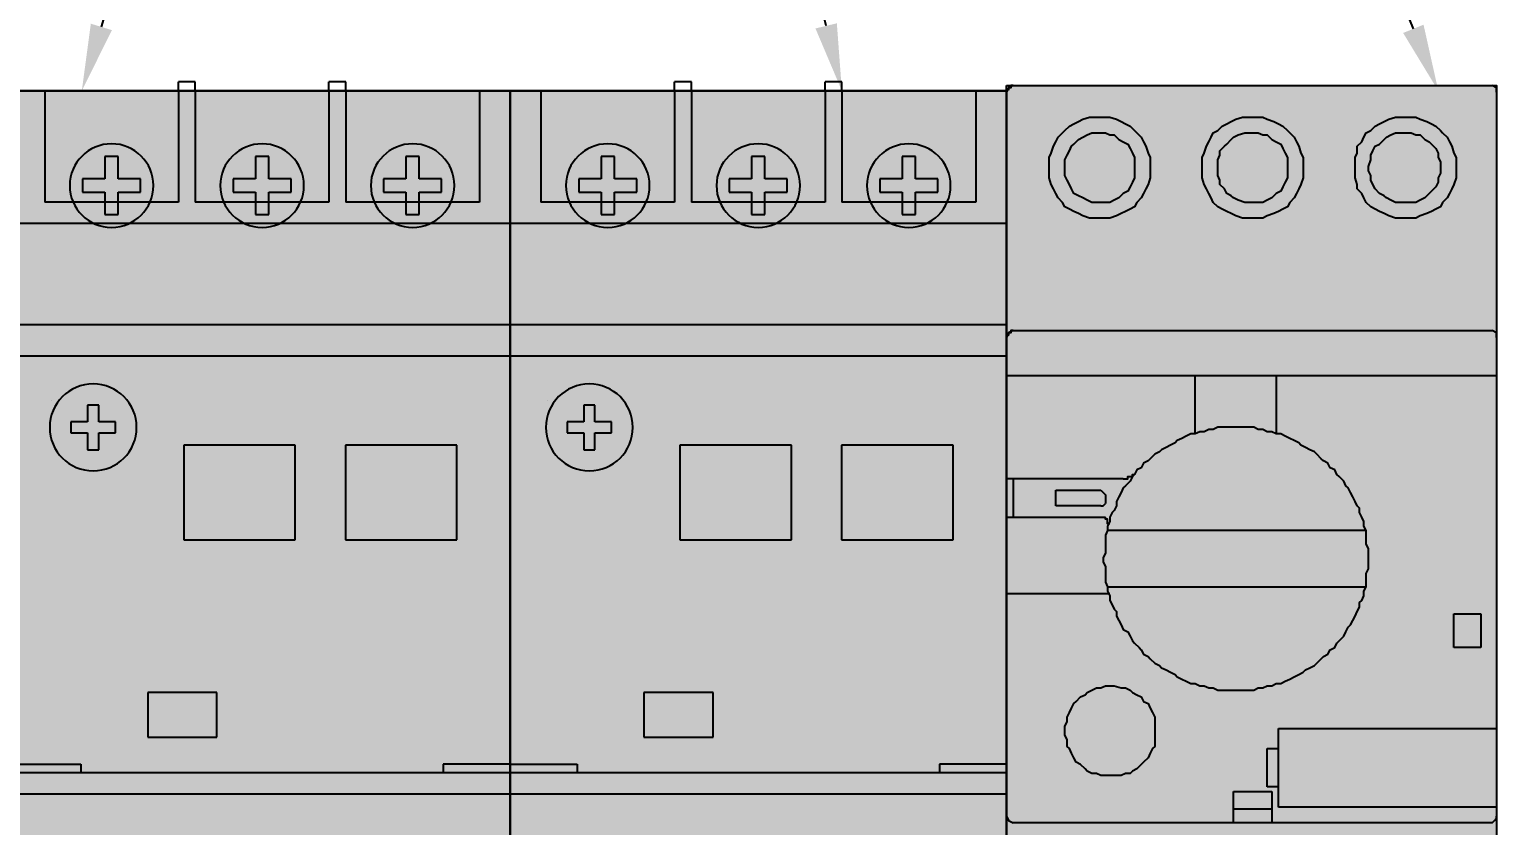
# Model space of a CAD drawing. Extents: x 20 to 1829, y -86 to 701.
# Drawn here: x 1263.4 to 1395, y 270.9 to 342.4 of the extents above; entities that cross this region are included whole.
import ezdxf
from ezdxf import colors
from ezdxf.entities.mleader import LeaderData, LeaderLine
from ezdxf.math import Vec2, Vec3

# ---------------------------------------------------------------- set-up
doc = ezdxf.new("R2010")
doc.units = 0
for name, color, linetype in [('CALQUE_1', 160, 'Continuous'), ('HIDDEN', 7, 'Continuous'), ('SYMS', 7, 'Continuous'), ('THICK', 7, 'Continuous')]:
    doc.layers.add(name, color=color, linetype=linetype)
doc.styles.get("Standard").update_dxf_attribs({"font": 'GOST Common.ttf'})

msp = doc.modelspace()

# ---------------------------------------------------------------- hatches: boundary and pattern name
at = {"layer": 'SYMS', "true_color": 0x8fbdb9}
h = msp.add_hatch(color=253, dxfattribs=at)
h.dxf.hatch_style = 1
h.paths.add_polyline_path([(1351.07, 249.16), (1395.04, 249.16), (1395.04, 337.31), (1351.07, 337.31)])
h = msp.add_hatch(color=253, dxfattribs=at)
h.dxf.hatch_style = 1
h.paths.add_polyline_path([(1262.07, 249.63), (1306.57, 249.63), (1306.57, 336.83), (1262.07, 336.83)])
h = msp.add_hatch(color=253, dxfattribs=at)
h.dxf.hatch_style = 1
h.paths.add_polyline_path([(1306.57, 249.63), (1351.07, 249.63), (1351.07, 336.83), (1306.57, 336.83)])

# ---------------------------------------------------------------- linework, layer by layer
at = {"color": 7, "linetype": 'Continuous'}
for p, q in [((1306.57, 250.83), (1306.57, 335.63)), ((1351.07, 250.83), (1351.07, 335.63))]:
    msp.add_line(p, q, dxfattribs=at)
at = {"layer": 'CALQUE_1', "color": 7}
for p, q in [((1351.68, 337.31), (1394.64, 337.31)), ((1351.07, 316.13), (1351.07, 336.7)), ((1395.04, 336.7), (1395.04, 316.13)), ((1351.07, 335.29), (1351.07, 319.96)), ((1351.07, 314.71), (1351.07, 316.13)), ((1395.04, 316.13), (1395.04, 314.71)), ((1351.07, 311.29), (1351.07, 314.71)), ((1351.68, 315.32), (1394.64, 315.32)), ((1395.04, 314.71), (1395.04, 314.71)), ((1395.04, 314.71), (1395.04, 311.29)), ((1351.07, 311.29), (1351.68, 311.29)), ((1351.07, 302.01), (1351.07, 311.29)), ((1351.68, 311.29), (1394.64, 311.29)), ((1368.01, 306.04), (1368.01, 311.29)), ((1375.28, 311.29), (1375.28, 306.04)), ((1394.64, 311.29), (1395.04, 311.29)), ((1395.04, 311.29), (1395.04, 310.88)), ((1395.04, 310.88), (1395.04, 279.62)), ((1351.68, 302.01), (1351.07, 302.01)), ((1351.07, 298.58), (1351.07, 302.01)), ((1351.68, 302.01), (1351.68, 298.58)), ((1361.56, 302.01), (1351.68, 302.01)), ((1355.51, 299.59), (1355.51, 301)), ((1355.51, 301), (1359.54, 301)), ((1359.95, 300.59), (1359.95, 299.79)), ((1359.54, 299.59), (1355.51, 299.59)), ((1351.07, 298.58), (1351.68, 298.58)), ((1351.07, 291.72), (1351.07, 298.58)), ((1351.68, 298.58), (1359.95, 298.58)), ((1383.34, 297.37), (1360.15, 297.37)), ((1360.15, 292.32), (1383.34, 292.32)), ((1351.07, 291.11), (1351.07, 291.72)), ((1351.07, 291.72), (1351.68, 291.72)), ((1351.07, 271.75), (1351.07, 291.11)), ((1351.68, 291.72), (1360.35, 291.72)), ((1391.21, 286.88), (1391.21, 289.9)), ((1391.21, 289.9), (1393.63, 289.9)), ((1393.63, 289.9), (1393.63, 286.88)), ((1393.63, 286.88), (1391.21, 286.88)), ((1375.48, 279.62), (1394.64, 279.62)), ((1375.48, 277.8), (1375.48, 279.62)), ((1394.64, 279.62), (1395.04, 279.62)), ((1395.04, 279.62), (1395.04, 272.56)), ((1374.47, 274.37), (1374.47, 277.8)), ((1374.47, 277.8), (1375.48, 277.8)), ((1375.48, 274.37), (1375.48, 277.8)), ((1371.44, 272.15), (1371.44, 273.97)), ((1371.44, 273.97), (1374.87, 273.97)), ((1375.48, 274.37), (1374.47, 274.37)), ((1374.87, 273.97), (1374.87, 272.15)), ((1375.48, 272.56), (1375.48, 274.37)), ((1394.64, 272.56), (1375.48, 272.56)), ((1395.04, 272.56), (1394.64, 272.56)), ((1395.04, 272.56), (1395.04, 271.75)), ((1351.07, 270.34), (1351.07, 271.75)), ((1371.44, 271.14), (1351.68, 271.14)), ((1374.87, 272.36), (1371.44, 272.36)), ((1371.44, 271.14), (1371.44, 272.15)), ((1374.87, 271.14), (1371.44, 271.14)), ((1374.87, 272.15), (1374.87, 271.14)), ((1394.64, 271.14), (1374.87, 271.14)), ((1395.04, 271.55), (1395.04, 271.75)), ((1395.04, 271.75), (1395.04, 270.34)), ((1395.04, 271.55), (1395.04, 271.55))]:
    msp.add_line(p, q, dxfattribs=at)
for points in [[(1351.68, 337.31), (1351.27, 337.1), (1351.07, 336.7)], [(1351.68, 337.31), (1351.47, 337.31), (1351.47, 337.1), (1351.27, 337.1), (1351.27, 336.9)], [(1395.04, 336.7), (1395.04, 337.1), (1394.64, 337.31)], [(1351.68, 315.32), (1351.27, 315.12), (1351.07, 314.71)], [(1351.68, 315.32), (1351.47, 315.32), (1351.47, 315.12), (1351.27, 315.12), (1351.27, 314.92), (1351.27, 314.92)], [(1395.04, 314.71), (1395.04, 315.12), (1394.64, 315.32)], [(1395.04, 314.71), (1395.04, 314.92), (1395.04, 314.92)], [(1371.64, 306.65), (1370.03, 306.65), (1369.63, 306.44), (1369.22, 306.44), (1368.82, 306.24), (1368.42, 306.24), (1368.01, 306.04), (1367.61, 306.04), (1367.21, 305.84), (1366.8, 305.64), (1366.4, 305.44), (1366.2, 305.23), (1365.8, 305.03), (1365.39, 304.83), (1364.99, 304.63), (1364.79, 304.43), (1364.38, 304.23), (1363.98, 303.82), (1363.78, 303.62), (1363.37, 303.42), (1363.17, 303.01), (1362.77, 302.81), (1362.57, 302.41), (1362.37, 302.21), (1362.16, 301.8), (1361.76, 301.4), (1361.56, 301.2), (1361.36, 300.8), (1361.16, 300.39), (1360.95, 299.99), (1360.95, 299.59), (1360.75, 299.18), (1360.55, 298.98), (1360.35, 298.58), (1360.35, 298.17), (1360.15, 297.77), (1360.15, 297.37)], [(1383.34, 297.37), (1383.14, 297.77), (1383.14, 298.17), (1382.94, 298.58), (1382.74, 298.98), (1382.74, 299.38), (1382.54, 299.59), (1382.34, 299.99), (1382.13, 300.39), (1381.93, 300.8), (1381.73, 301.2), (1381.53, 301.4), (1381.33, 301.8), (1380.92, 302.21), (1380.72, 302.41), (1380.52, 302.81), (1380.12, 303.01), (1379.91, 303.42), (1379.51, 303.62), (1379.31, 303.82), (1378.91, 304.23), (1378.7, 304.43), (1378.3, 304.63), (1377.9, 304.83), (1377.49, 305.03), (1377.29, 305.23), (1376.89, 305.44), (1376.49, 305.64), (1376.08, 305.84), (1375.68, 306.04), (1375.28, 306.04), (1374.87, 306.24), (1374.47, 306.24), (1374.07, 306.44), (1373.66, 306.44), (1373.26, 306.65), (1371.64, 306.65)], [(1361.56, 302.01), (1361.96, 302.01), (1361.96, 302.21), (1362.37, 302.21), (1362.37, 302.41), (1362.57, 302.41)], [(1359.54, 301), (1359.95, 300.59), (1359.95, 300.59)], [(1359.54, 299.59), (1359.74, 299.59), (1359.95, 299.79)], [(1360.35, 297.97), (1360.15, 297.97), (1360.15, 298.17), (1360.15, 298.38), (1359.95, 298.38), (1359.95, 298.58), (1359.95, 298.58)], [(1360.15, 297.37), (1359.95, 296.96), (1359.95, 295.35), (1359.74, 294.95), (1359.74, 294.54), (1359.95, 294.14), (1359.95, 292.73), (1360.15, 292.32)], [(1383.34, 292.32), (1383.34, 293.53), (1383.55, 293.94), (1383.55, 295.75), (1383.34, 296.16), (1383.34, 297.37)], [(1360.15, 292.32), (1360.15, 291.92), (1360.35, 291.52), (1360.35, 291.11), (1360.55, 290.71), (1360.75, 290.31), (1360.95, 290.11), (1360.95, 289.7), (1361.16, 289.3), (1361.36, 288.9), (1361.56, 288.49), (1361.96, 288.29), (1362.16, 287.89), (1362.37, 287.48), (1362.57, 287.28), (1362.97, 286.88), (1363.17, 286.68), (1363.37, 286.27), (1363.78, 286.07), (1363.98, 285.87), (1364.38, 285.47), (1364.79, 285.26), (1364.99, 285.06), (1365.39, 284.86), (1365.8, 284.66), (1366.2, 284.46), (1366.4, 284.26), (1366.8, 284.05), (1367.21, 283.85), (1367.61, 283.65), (1368.01, 283.65), (1368.42, 283.45), (1368.82, 283.45), (1369.22, 283.25), (1369.63, 283.25), (1370.03, 283.05), (1373.26, 283.05), (1373.66, 283.25), (1374.07, 283.25), (1374.47, 283.45), (1374.87, 283.45), (1375.28, 283.65), (1375.68, 283.65), (1376.08, 283.85), (1376.49, 284.05), (1376.89, 284.26), (1377.29, 284.46), (1377.7, 284.66), (1377.9, 284.86), (1378.3, 285.06), (1378.7, 285.26), (1378.91, 285.47), (1379.31, 285.87), (1379.51, 286.07), (1379.91, 286.27), (1380.12, 286.68), (1380.52, 286.88), (1380.72, 287.28), (1380.92, 287.48), (1381.33, 287.89), (1381.53, 288.29), (1381.73, 288.69), (1381.93, 288.9), (1382.13, 289.3), (1382.34, 289.7), (1382.54, 290.11), (1382.74, 290.51), (1382.74, 290.91), (1382.94, 291.11), (1383.14, 291.52), (1383.14, 291.92), (1383.34, 292.32)], [(1351.07, 271.75), (1351.27, 271.35), (1351.68, 271.14)], [(1394.64, 271.14), (1394.84, 271.35), (1395.04, 271.55)], [(1395.04, 271.75), (1395.04, 271.55), (1395.04, 271.55)]]:
    msp.add_lwpolyline(points, dxfattribs=at)
for points in [[(1363.98, 329.84), (1363.98, 329.04), (1363.78, 328.43), (1363.58, 328.03), (1363.37, 327.62), (1363.17, 327.22), (1362.77, 326.82), (1362.57, 326.41), (1362.16, 326.21), (1361.76, 326.01), (1361.36, 325.81), (1360.95, 325.61), (1360.35, 325.4), (1358.53, 325.4), (1357.93, 325.61), (1357.53, 325.81), (1357.12, 326.01), (1356.72, 326.21), (1356.31, 326.41), (1356.11, 326.82), (1355.71, 327.22), (1355.51, 327.62), (1355.31, 328.03), (1355.1, 328.43), (1354.9, 329.04), (1354.9, 330.85), (1355.1, 331.25), (1355.31, 331.86), (1355.51, 332.26), (1355.71, 332.67), (1356.11, 333.07), (1356.31, 333.27), (1356.72, 333.67), (1357.12, 333.88), (1357.53, 334.08), (1357.93, 334.28), (1358.53, 334.48), (1360.35, 334.48), (1360.95, 334.28), (1361.36, 334.08), (1361.76, 333.88), (1362.16, 333.67), (1362.57, 333.27), (1362.77, 333.07), (1363.17, 332.67), (1363.37, 332.26), (1363.58, 331.86), (1363.78, 331.25), (1363.98, 330.85)], [(1377.7, 329.84), (1377.7, 329.04), (1377.49, 328.43), (1377.29, 328.03), (1377.09, 327.62), (1376.89, 327.22), (1376.49, 326.82), (1376.28, 326.41), (1375.88, 326.21), (1375.48, 326.01), (1375.07, 325.81), (1374.47, 325.61), (1374.07, 325.4), (1372.25, 325.4), (1371.64, 325.61), (1371.24, 325.81), (1370.84, 326.01), (1370.43, 326.21), (1370.03, 326.41), (1369.63, 326.82), (1369.43, 327.22), (1369.22, 327.62), (1369.02, 328.03), (1368.82, 328.43), (1368.62, 329.04), (1368.62, 330.85), (1368.82, 331.25), (1369.02, 331.86), (1369.22, 332.26), (1369.43, 332.67), (1369.63, 333.07), (1370.03, 333.27), (1370.43, 333.67), (1370.84, 333.88), (1371.24, 334.08), (1371.64, 334.28), (1372.25, 334.48), (1374.07, 334.48), (1374.47, 334.28), (1375.07, 334.08), (1375.48, 333.88), (1375.88, 333.67), (1376.28, 333.27), (1376.49, 333.07), (1376.89, 332.67), (1377.09, 332.26), (1377.29, 331.86), (1377.49, 331.25), (1377.7, 330.85)], [(1391.41, 329.84), (1391.41, 329.04), (1391.21, 328.43), (1391.01, 328.03), (1390.81, 327.62), (1390.61, 327.22), (1390.2, 326.82), (1390, 326.41), (1389.6, 326.21), (1389.19, 326.01), (1388.79, 325.81), (1388.18, 325.61), (1387.78, 325.4), (1385.97, 325.4), (1385.36, 325.61), (1384.96, 325.81), (1384.55, 326.01), (1384.15, 326.21), (1383.75, 326.41), (1383.34, 326.82), (1383.14, 327.22), (1382.94, 327.62), (1382.54, 328.03), (1382.54, 328.43), (1382.34, 329.04), (1382.34, 330.85), (1382.54, 331.25), (1382.54, 331.86), (1382.94, 332.26), (1383.14, 332.67), (1383.34, 333.07), (1383.75, 333.27), (1384.15, 333.67), (1384.55, 333.88), (1384.96, 334.08), (1385.36, 334.28), (1385.97, 334.48), (1387.78, 334.48), (1388.18, 334.28), (1388.79, 334.08), (1389.19, 333.88), (1389.6, 333.67), (1390, 333.27), (1390.2, 333.07), (1390.61, 332.67), (1390.81, 332.26), (1391.01, 331.86), (1391.21, 331.25), (1391.41, 330.85)], [(1362.57, 329.84), (1362.57, 329.04), (1362.37, 328.63), (1362.16, 328.23), (1361.96, 327.83), (1361.56, 327.62), (1361.16, 327.22), (1360.75, 327.02), (1360.35, 326.82), (1358.74, 326.82), (1358.33, 327.02), (1357.93, 327.22), (1357.53, 327.42), (1357.12, 327.62), (1356.92, 328.03), (1356.72, 328.43), (1356.52, 328.83), (1356.31, 329.24), (1356.31, 330.65), (1356.52, 331.05), (1356.72, 331.46), (1356.92, 331.86), (1357.12, 332.06), (1357.53, 332.46), (1357.93, 332.67), (1358.33, 332.87), (1358.74, 333.07), (1359.95, 333.07), (1360.35, 332.87), (1360.75, 332.87), (1361.16, 332.46), (1361.56, 332.26), (1361.96, 332.06), (1362.16, 331.66), (1362.37, 331.25), (1362.57, 330.85)], [(1376.28, 329.84), (1376.28, 329.04), (1376.08, 328.63), (1375.88, 328.23), (1375.68, 327.83), (1375.28, 327.62), (1374.87, 327.22), (1374.47, 327.02), (1374.07, 326.82), (1372.45, 326.82), (1371.85, 327.02), (1371.44, 327.22), (1371.24, 327.42), (1370.84, 327.62), (1370.64, 328.03), (1370.23, 328.43), (1370.23, 328.83), (1370.03, 329.24), (1370.03, 330.65), (1370.23, 331.05), (1370.23, 331.46), (1370.64, 331.86), (1370.84, 332.06), (1371.24, 332.46), (1371.44, 332.67), (1371.85, 332.87), (1372.45, 333.07), (1373.66, 333.07), (1374.07, 332.87), (1374.47, 332.87), (1374.87, 332.46), (1375.28, 332.26), (1375.68, 332.06), (1375.88, 331.66), (1376.08, 331.25), (1376.28, 330.85)], [(1390, 329.84), (1390, 329.44), (1389.8, 329.04), (1389.8, 328.63), (1389.6, 328.23), (1389.19, 327.83), (1388.99, 327.62), (1388.59, 327.22), (1388.18, 327.02), (1387.78, 326.82), (1385.97, 326.82), (1385.56, 327.02), (1385.16, 327.22), (1384.96, 327.42), (1384.55, 327.62), (1384.15, 328.03), (1383.95, 328.43), (1383.75, 328.83), (1383.75, 329.24), (1383.55, 329.64), (1383.55, 330.04), (1383.75, 330.65), (1383.75, 331.05), (1383.95, 331.46), (1384.15, 331.86), (1384.55, 332.06), (1384.96, 332.46), (1385.16, 332.67), (1385.56, 332.87), (1385.97, 333.07), (1387.38, 333.07), (1387.78, 332.87), (1388.18, 332.87), (1388.59, 332.46), (1388.99, 332.26), (1389.19, 332.06), (1389.6, 331.66), (1389.8, 331.25), (1389.8, 330.85), (1390, 330.45)], [(1364.38, 279.41), (1364.38, 278), (1364.18, 277.8), (1363.98, 277.4), (1363.78, 276.99), (1363.37, 276.59), (1363.17, 276.39), (1362.77, 275.99), (1362.37, 275.78), (1362.16, 275.58), (1361.76, 275.58), (1361.36, 275.38), (1359.54, 275.38), (1359.14, 275.58), (1358.74, 275.58), (1358.33, 275.78), (1358.13, 275.99), (1357.73, 276.39), (1357.32, 276.59), (1357.12, 276.99), (1356.92, 277.4), (1356.72, 277.8), (1356.52, 278), (1356.52, 278.61), (1356.31, 279.01), (1356.31, 279.82), (1356.52, 280.22), (1356.52, 280.63), (1356.72, 281.03), (1356.92, 281.43), (1357.12, 281.84), (1357.32, 282.04), (1357.73, 282.44), (1358.13, 282.64), (1358.33, 282.84), (1358.74, 283.05), (1359.14, 283.25), (1359.54, 283.25), (1359.95, 283.45), (1360.75, 283.45), (1361.36, 283.25), (1361.76, 283.25), (1362.16, 283.05), (1362.37, 282.84), (1362.77, 282.64), (1363.17, 282.44), (1363.37, 282.04), (1363.78, 281.84), (1363.98, 281.43), (1364.18, 281.03), (1364.38, 280.63)]]:
    msp.add_lwpolyline(points, close=True, dxfattribs=at)
at = {"layer": 'HIDDEN'}
for p, q in [((1276.82, 337.63), (1276.82, 337.63)), ((1278.32, 337.63), (1278.32, 337.63)), ((1290.32, 337.63), (1290.32, 337.63)), ((1291.82, 337.63), (1291.82, 337.63)), ((1321.32, 337.63), (1321.32, 337.63)), ((1322.82, 337.63), (1322.82, 337.63)), ((1334.82, 337.63), (1334.82, 337.63)), ((1336.32, 337.63), (1336.32, 337.63)), ((1264.82, 336.83), (1264.82, 336.83)), ((1264.82, 336.83), (1264.82, 326.83)), ((1276.82, 336.83), (1276.82, 336.83)), ((1276.82, 336.83), (1276.82, 336.83)), ((1276.82, 336.83), (1276.82, 326.83)), ((1278.32, 336.83), (1278.32, 336.83)), ((1278.32, 336.83), (1278.32, 336.83)), ((1278.32, 336.83), (1278.32, 326.83)), ((1290.32, 336.83), (1290.32, 336.83)), ((1290.32, 336.83), (1290.32, 336.83)), ((1290.32, 336.83), (1290.32, 326.83)), ((1291.82, 336.83), (1291.82, 336.83)), ((1291.82, 336.83), (1291.82, 336.83)), ((1291.82, 336.83), (1291.82, 326.83)), ((1303.82, 336.83), (1303.82, 336.83)), ((1303.82, 336.83), (1303.82, 326.83)), ((1306.57, 336.83), (1306.57, 336.83)), ((1306.57, 336.83), (1306.57, 336.83)), ((1309.32, 336.83), (1309.32, 336.83)), ((1309.32, 336.83), (1309.32, 326.83)), ((1321.32, 336.83), (1321.32, 336.83)), ((1321.32, 336.83), (1321.32, 336.83)), ((1321.32, 336.83), (1321.32, 326.83)), ((1322.82, 336.83), (1322.82, 336.83)), ((1322.82, 336.83), (1322.82, 336.83)), ((1322.82, 336.83), (1322.82, 326.83)), ((1334.82, 336.83), (1334.82, 336.83)), ((1334.82, 336.83), (1334.82, 336.83)), ((1334.82, 336.83), (1334.82, 326.83)), ((1336.32, 336.83), (1336.32, 336.83)), ((1336.32, 336.83), (1336.32, 336.83)), ((1336.32, 336.83), (1336.32, 326.83)), ((1348.32, 336.83), (1348.32, 336.83)), ((1348.32, 336.83), (1348.32, 326.83)), ((1351.07, 336.83), (1351.07, 336.83)), ((1351.07, 336.83), (1351.07, 336.83)), ((1270.22, 330.93), (1270.22, 330.93)), ((1271.42, 330.93), (1271.42, 330.93)), ((1283.72, 330.93), (1283.72, 330.93)), ((1284.92, 330.93), (1284.92, 330.93)), ((1297.22, 330.93), (1297.22, 330.93)), ((1298.42, 330.93), (1298.42, 330.93)), ((1314.72, 330.93), (1314.72, 330.93)), ((1315.92, 330.93), (1315.92, 330.93)), ((1328.22, 330.93), (1328.22, 330.93)), ((1329.42, 330.93), (1329.42, 330.93)), ((1341.72, 330.93), (1341.72, 330.93)), ((1342.92, 330.93), (1342.92, 330.93)), ((1267.07, 328.33), (1267.07, 328.33)), ((1268.22, 328.93), (1268.22, 328.93)), ((1268.22, 327.73), (1268.22, 327.73)), ((1270.22, 328.93), (1270.22, 328.93)), ((1270.22, 327.73), (1270.22, 327.73)), ((1271.42, 328.93), (1271.42, 328.93)), ((1271.42, 327.73), (1271.42, 327.73)), ((1273.42, 328.93), (1273.42, 328.93)), ((1273.42, 327.73), (1273.42, 327.73)), ((1274.57, 328.33), (1274.57, 328.33)), ((1280.57, 328.33), (1280.57, 328.33)), ((1281.72, 328.93), (1281.72, 328.93)), ((1281.72, 327.73), (1281.72, 327.73)), ((1283.72, 328.93), (1283.72, 328.93)), ((1283.72, 327.73), (1283.72, 327.73)), ((1284.92, 328.93), (1284.92, 328.93)), ((1284.92, 327.73), (1284.92, 327.73)), ((1286.92, 328.93), (1286.92, 328.93)), ((1286.92, 327.73), (1286.92, 327.73)), ((1288.07, 328.33), (1288.07, 328.33)), ((1294.07, 328.33), (1294.07, 328.33)), ((1295.22, 328.93), (1295.22, 328.93)), ((1295.22, 327.73), (1295.22, 327.73)), ((1297.22, 328.93), (1297.22, 328.93)), ((1297.22, 327.73), (1297.22, 327.73)), ((1298.42, 328.93), (1298.42, 328.93)), ((1298.42, 327.73), (1298.42, 327.73)), ((1300.42, 328.93), (1300.42, 328.93)), ((1300.42, 327.73), (1300.42, 327.73)), ((1301.57, 328.33), (1301.57, 328.33)), ((1311.57, 328.33), (1311.57, 328.33)), ((1312.72, 328.93), (1312.72, 328.93)), ((1312.72, 327.73), (1312.72, 327.73)), ((1314.72, 328.93), (1314.72, 328.93)), ((1314.72, 327.73), (1314.72, 327.73)), ((1315.92, 328.93), (1315.92, 328.93)), ((1315.92, 327.73), (1315.92, 327.73)), ((1317.92, 328.93), (1317.92, 328.93)), ((1317.92, 327.73), (1317.92, 327.73)), ((1319.07, 328.33), (1319.07, 328.33)), ((1325.07, 328.33), (1325.07, 328.33)), ((1326.22, 328.93), (1326.22, 328.93)), ((1326.22, 327.73), (1326.22, 327.73)), ((1328.22, 328.93), (1328.22, 328.93)), ((1328.22, 327.73), (1328.22, 327.73)), ((1329.42, 328.93), (1329.42, 328.93)), ((1329.42, 327.73), (1329.42, 327.73)), ((1331.42, 328.93), (1331.42, 328.93)), ((1331.42, 327.73), (1331.42, 327.73)), ((1332.57, 328.33), (1332.57, 328.33)), ((1338.57, 328.33), (1338.57, 328.33)), ((1339.72, 328.93), (1339.72, 328.93)), ((1339.72, 327.73), (1339.72, 327.73)), ((1341.72, 328.93), (1341.72, 328.93)), ((1341.72, 327.73), (1341.72, 327.73)), ((1342.92, 328.93), (1342.92, 328.93)), ((1342.92, 327.73), (1342.92, 327.73)), ((1344.92, 328.93), (1344.92, 328.93)), ((1344.92, 327.73), (1344.92, 327.73)), ((1346.07, 328.33), (1346.07, 328.33)), ((1276.82, 326.83), (1264.82, 326.83)), ((1264.82, 326.83), (1264.82, 326.83)), ((1276.82, 326.83), (1276.82, 326.83)), ((1290.32, 326.83), (1278.32, 326.83)), ((1278.32, 326.83), (1278.32, 326.83)), ((1290.32, 326.83), (1290.32, 326.83)), ((1291.82, 326.83), (1291.82, 326.83)), ((1303.82, 326.83), (1291.82, 326.83)), ((1303.82, 326.83), (1303.82, 326.83)), ((1321.32, 326.83), (1309.32, 326.83)), ((1309.32, 326.83), (1309.32, 326.83)), ((1321.32, 326.83), (1321.32, 326.83)), ((1334.82, 326.83), (1322.82, 326.83)), ((1322.82, 326.83), (1322.82, 326.83)), ((1334.82, 326.83), (1334.82, 326.83)), ((1336.32, 326.83), (1336.32, 326.83)), ((1348.32, 326.83), (1336.32, 326.83)), ((1348.32, 326.83), (1348.32, 326.83)), ((1270.22, 325.73), (1270.22, 325.73)), ((1271.42, 325.73), (1271.42, 325.73)), ((1283.72, 325.73), (1283.72, 325.73)), ((1284.92, 325.73), (1284.92, 325.73)), ((1297.22, 325.73), (1297.22, 325.73)), ((1298.42, 325.73), (1298.42, 325.73)), ((1314.72, 325.73), (1314.72, 325.73)), ((1315.92, 325.73), (1315.92, 325.73)), ((1328.22, 325.73), (1328.22, 325.73)), ((1329.42, 325.73), (1329.42, 325.73)), ((1341.72, 325.73), (1341.72, 325.73)), ((1342.92, 325.73), (1342.92, 325.73)), ((1306.57, 324.93), (1262.07, 324.93)), ((1351.07, 324.93), (1306.57, 324.93)), ((1306.57, 315.83), (1306.57, 315.83)), ((1306.57, 315.83), (1306.57, 315.83)), ((1351.07, 315.83), (1351.07, 315.83)), ((1351.07, 315.83), (1351.07, 315.83)), ((1306.57, 313.03), (1262.07, 313.03)), ((1265.42, 313.03), (1265.42, 313.03)), ((1281.32, 313.03), (1281.32, 313.03)), ((1287.32, 313.03), (1287.32, 313.03)), ((1303.22, 313.03), (1303.22, 313.03)), ((1306.57, 313.03), (1306.57, 313.03)), ((1306.57, 313.03), (1306.57, 313.03)), ((1351.07, 313.03), (1306.57, 313.03)), ((1309.92, 313.03), (1309.92, 313.03)), ((1325.82, 313.03), (1325.82, 313.03)), ((1331.82, 313.03), (1331.82, 313.03)), ((1347.72, 313.03), (1347.72, 313.03)), ((1351.07, 313.03), (1351.07, 313.03)), ((1351.07, 313.03), (1351.07, 313.03)), ((1265.42, 309.03), (1265.42, 309.03)), ((1268.67, 308.63), (1268.67, 308.63)), ((1269.67, 308.63), (1269.67, 308.63)), ((1309.92, 309.03), (1309.92, 309.03)), ((1313.17, 308.63), (1313.17, 308.63)), ((1314.17, 308.63), (1314.17, 308.63)), ((1265.27, 306.63), (1265.27, 306.63)), ((1267.17, 307.13), (1267.17, 307.13)), ((1268.67, 307.13), (1268.67, 307.13)), ((1269.67, 307.13), (1269.67, 307.13)), ((1271.17, 307.13), (1271.17, 307.13)), ((1273.07, 306.63), (1273.07, 306.63)), ((1309.77, 306.63), (1309.77, 306.63)), ((1311.67, 307.13), (1311.67, 307.13)), ((1313.17, 307.13), (1313.17, 307.13)), ((1314.17, 307.13), (1314.17, 307.13)), ((1315.67, 307.13), (1315.67, 307.13)), ((1317.57, 306.63), (1317.57, 306.63)), ((1267.17, 306.13), (1267.17, 306.13)), ((1268.67, 306.13), (1268.67, 306.13)), ((1269.67, 306.13), (1269.67, 306.13)), ((1271.17, 306.13), (1271.17, 306.13)), ((1311.67, 306.13), (1311.67, 306.13)), ((1313.17, 306.13), (1313.17, 306.13)), ((1314.17, 306.13), (1314.17, 306.13)), ((1315.67, 306.13), (1315.67, 306.13)), ((1268.67, 304.63), (1268.67, 304.63)), ((1269.67, 304.63), (1269.67, 304.63)), ((1277.29, 305.03), (1277.29, 305.03)), ((1287.29, 305.03), (1287.29, 305.03)), ((1291.79, 305.03), (1291.79, 305.03)), ((1301.79, 305.03), (1301.79, 305.03)), ((1313.17, 304.63), (1313.17, 304.63)), ((1314.17, 304.63), (1314.17, 304.63)), ((1321.79, 305.03), (1321.79, 305.03)), ((1331.79, 305.03), (1331.79, 305.03)), ((1336.29, 305.03), (1336.29, 305.03)), ((1346.29, 305.03), (1346.29, 305.03)), ((1277.29, 296.53), (1277.29, 296.53)), ((1287.29, 296.53), (1287.29, 296.53)), ((1291.79, 296.53), (1291.79, 296.53)), ((1301.79, 296.53), (1301.79, 296.53)), ((1321.79, 296.53), (1321.79, 296.53)), ((1331.79, 296.53), (1331.79, 296.53)), ((1336.29, 296.53), (1336.29, 296.53)), ((1346.29, 296.53), (1346.29, 296.53)), ((1274.07, 282.83), (1274.07, 282.83)), ((1280.27, 282.83), (1280.27, 282.83)), ((1318.57, 282.83), (1318.57, 282.83)), ((1324.77, 282.83), (1324.77, 282.83)), ((1274.07, 278.83), (1274.07, 278.83)), ((1280.27, 278.83), (1280.27, 278.83)), ((1318.57, 278.83), (1318.57, 278.83)), ((1324.77, 278.83), (1324.77, 278.83)), ((1262.07, 276.42), (1268.07, 276.42)), ((1268.07, 276.42), (1268.07, 275.63)), ((1306.57, 276.42), (1300.57, 276.42)), ((1300.57, 276.42), (1300.57, 275.63)), ((1306.57, 276.42), (1312.57, 276.42)), ((1312.57, 276.42), (1312.57, 275.63)), ((1351.07, 276.42), (1345.07, 276.42)), ((1345.07, 276.42), (1345.07, 275.63)), ((1306.57, 275.63), (1262.07, 275.63)), ((1268.07, 275.63), (1268.07, 275.63)), ((1300.57, 275.63), (1300.57, 275.63)), ((1306.57, 275.63), (1306.57, 275.63)), ((1306.57, 275.63), (1306.57, 275.63)), ((1351.07, 275.63), (1306.57, 275.63)), ((1312.57, 275.63), (1312.57, 275.63)), ((1345.07, 275.63), (1345.07, 275.63)), ((1351.07, 275.63), (1351.07, 275.63)), ((1351.07, 275.63), (1351.07, 275.63)), ((1306.57, 273.73), (1262.07, 273.73)), ((1351.07, 273.73), (1306.57, 273.73))]:
    msp.add_line(p, q, dxfattribs=at)
at = {"layer": 'SYMS'}
for points in [[(1351.07, 337.31), (1395.04, 337.31), (1395.04, 249.16), (1351.07, 249.16)], [(1262.07, 336.83), (1306.57, 336.83), (1306.57, 249.63), (1262.07, 249.63)], [(1306.57, 336.83), (1351.07, 336.83), (1351.07, 249.63), (1306.57, 249.63)]]:
    msp.add_lwpolyline(points, close=True, dxfattribs=at)
at = {"layer": 'THICK'}
for p, q in [((1278.32, 337.63), (1276.82, 337.63)), ((1276.82, 336.83), (1276.82, 337.63)), ((1278.32, 336.83), (1278.32, 337.63)), ((1291.82, 337.63), (1290.32, 337.63)), ((1290.32, 336.83), (1290.32, 337.63)), ((1291.82, 336.83), (1291.82, 337.63)), ((1322.82, 337.63), (1321.32, 337.63)), ((1321.32, 336.83), (1321.32, 337.63)), ((1322.82, 336.83), (1322.82, 337.63)), ((1336.32, 337.63), (1334.82, 337.63)), ((1334.82, 336.83), (1334.82, 337.63)), ((1336.32, 336.83), (1336.32, 337.63)), ((1306.57, 336.83), (1262.07, 336.83)), ((1306.57, 315.83), (1306.57, 336.83)), ((1306.57, 315.83), (1306.57, 336.83)), ((1351.07, 336.83), (1306.57, 336.83)), ((1351.07, 315.83), (1351.07, 336.83)), ((1351.07, 315.83), (1351.07, 336.83)), ((1271.42, 330.93), (1270.22, 330.93)), ((1270.22, 330.93), (1270.22, 328.93)), ((1271.42, 328.93), (1271.42, 330.93)), ((1284.92, 330.93), (1283.72, 330.93)), ((1283.72, 330.93), (1283.72, 328.93)), ((1284.92, 328.93), (1284.92, 330.93)), ((1297.22, 330.93), (1297.22, 328.93)), ((1298.42, 330.93), (1297.22, 330.93)), ((1298.42, 328.93), (1298.42, 330.93)), ((1315.92, 330.93), (1314.72, 330.93)), ((1314.72, 330.93), (1314.72, 328.93)), ((1315.92, 328.93), (1315.92, 330.93)), ((1329.42, 330.93), (1328.22, 330.93)), ((1328.22, 330.93), (1328.22, 328.93)), ((1329.42, 328.93), (1329.42, 330.93)), ((1341.72, 330.93), (1341.72, 328.93)), ((1342.92, 330.93), (1341.72, 330.93)), ((1342.92, 328.93), (1342.92, 330.93)), ((1268.22, 328.93), (1268.22, 327.73)), ((1270.22, 328.93), (1268.22, 328.93)), ((1268.22, 327.73), (1270.22, 327.73)), ((1270.22, 327.73), (1270.22, 325.73)), ((1273.42, 328.93), (1271.42, 328.93)), ((1271.42, 327.73), (1273.42, 327.73)), ((1271.42, 325.73), (1271.42, 327.73)), ((1273.42, 327.73), (1273.42, 328.93)), ((1281.72, 328.93), (1281.72, 327.73)), ((1283.72, 328.93), (1281.72, 328.93)), ((1281.72, 327.73), (1283.72, 327.73)), ((1283.72, 327.73), (1283.72, 325.73)), ((1286.92, 328.93), (1284.92, 328.93)), ((1284.92, 327.73), (1286.92, 327.73)), ((1284.92, 325.73), (1284.92, 327.73)), ((1286.92, 327.73), (1286.92, 328.93)), ((1295.22, 328.93), (1295.22, 327.73)), ((1297.22, 328.93), (1295.22, 328.93)), ((1295.22, 327.73), (1297.22, 327.73)), ((1297.22, 327.73), (1297.22, 325.73)), ((1300.42, 328.93), (1298.42, 328.93)), ((1298.42, 327.73), (1300.42, 327.73)), ((1298.42, 325.73), (1298.42, 327.73)), ((1300.42, 327.73), (1300.42, 328.93)), ((1312.72, 328.93), (1312.72, 327.73)), ((1314.72, 328.93), (1312.72, 328.93)), ((1312.72, 327.73), (1314.72, 327.73)), ((1314.72, 327.73), (1314.72, 325.73)), ((1317.92, 328.93), (1315.92, 328.93)), ((1315.92, 327.73), (1317.92, 327.73)), ((1315.92, 325.73), (1315.92, 327.73)), ((1317.92, 327.73), (1317.92, 328.93)), ((1326.22, 328.93), (1326.22, 327.73)), ((1328.22, 328.93), (1326.22, 328.93)), ((1326.22, 327.73), (1328.22, 327.73)), ((1328.22, 327.73), (1328.22, 325.73)), ((1331.42, 328.93), (1329.42, 328.93)), ((1329.42, 327.73), (1331.42, 327.73)), ((1329.42, 325.73), (1329.42, 327.73)), ((1331.42, 327.73), (1331.42, 328.93)), ((1339.72, 328.93), (1339.72, 327.73)), ((1341.72, 328.93), (1339.72, 328.93)), ((1339.72, 327.73), (1341.72, 327.73)), ((1341.72, 327.73), (1341.72, 325.73)), ((1344.92, 328.93), (1342.92, 328.93)), ((1342.92, 327.73), (1344.92, 327.73)), ((1342.92, 325.73), (1342.92, 327.73)), ((1344.92, 327.73), (1344.92, 328.93)), ((1270.22, 325.73), (1271.42, 325.73)), ((1283.72, 325.73), (1284.92, 325.73)), ((1297.22, 325.73), (1298.42, 325.73)), ((1314.72, 325.73), (1315.92, 325.73)), ((1328.22, 325.73), (1329.42, 325.73)), ((1341.72, 325.73), (1342.92, 325.73)), ((1306.57, 315.83), (1262.07, 315.83)), ((1306.57, 270.63), (1306.57, 315.83)), ((1306.57, 270.63), (1306.57, 315.83)), ((1351.07, 315.83), (1306.57, 315.83)), ((1351.07, 270.63), (1351.07, 315.83)), ((1351.07, 270.63), (1351.07, 315.83)), ((1269.67, 308.63), (1268.67, 308.63)), ((1268.67, 308.63), (1268.67, 307.13)), ((1269.67, 307.13), (1269.67, 308.63)), ((1314.17, 308.63), (1313.17, 308.63)), ((1313.17, 308.63), (1313.17, 307.13)), ((1314.17, 307.13), (1314.17, 308.63)), ((1267.17, 307.13), (1267.17, 306.13)), ((1268.67, 307.13), (1267.17, 307.13)), ((1271.17, 307.13), (1269.67, 307.13)), ((1271.17, 306.13), (1271.17, 307.13)), ((1311.67, 307.13), (1311.67, 306.13)), ((1313.17, 307.13), (1311.67, 307.13)), ((1315.67, 307.13), (1314.17, 307.13)), ((1315.67, 306.13), (1315.67, 307.13)), ((1267.17, 306.13), (1268.67, 306.13)), ((1268.67, 306.13), (1268.67, 304.63)), ((1269.67, 306.13), (1271.17, 306.13)), ((1269.67, 304.63), (1269.67, 306.13)), ((1311.67, 306.13), (1313.17, 306.13)), ((1313.17, 306.13), (1313.17, 304.63)), ((1314.17, 306.13), (1315.67, 306.13)), ((1314.17, 304.63), (1314.17, 306.13)), ((1268.67, 304.63), (1269.67, 304.63)), ((1287.29, 305.03), (1277.29, 305.03)), ((1277.29, 305.03), (1277.29, 296.53)), ((1287.29, 296.53), (1287.29, 305.03)), ((1301.79, 305.03), (1291.79, 305.03)), ((1291.79, 305.03), (1291.79, 296.53)), ((1301.79, 296.53), (1301.79, 305.03)), ((1313.17, 304.63), (1314.17, 304.63)), ((1331.79, 305.03), (1321.79, 305.03)), ((1321.79, 305.03), (1321.79, 296.53)), ((1331.79, 296.53), (1331.79, 305.03)), ((1346.29, 305.03), (1336.29, 305.03)), ((1336.29, 305.03), (1336.29, 296.53)), ((1346.29, 296.53), (1346.29, 305.03)), ((1277.29, 296.53), (1287.29, 296.53)), ((1291.79, 296.53), (1301.79, 296.53)), ((1321.79, 296.53), (1331.79, 296.53)), ((1336.29, 296.53), (1346.29, 296.53)), ((1280.27, 282.83), (1274.07, 282.83)), ((1274.07, 282.83), (1274.07, 278.83)), ((1280.27, 278.83), (1280.27, 282.83)), ((1324.77, 282.83), (1318.57, 282.83)), ((1318.57, 282.83), (1318.57, 278.83)), ((1324.77, 278.83), (1324.77, 282.83)), ((1274.07, 278.83), (1280.27, 278.83)), ((1318.57, 278.83), (1324.77, 278.83))]:
    msp.add_line(p, q, dxfattribs=at)
for centre, radius, start, end in [((1270.82, 328.33), 3.75, 360, 180), ((1284.32, 328.33), 3.75, 360, 180), ((1297.82, 328.33), 3.75, 360, 180), ((1315.32, 328.33), 3.75, 360, 180), ((1328.82, 328.33), 3.75, 360, 180), ((1342.32, 328.33), 3.75, 360, 180), ((1270.82, 328.33), 3.75, 180, 360), ((1284.32, 328.33), 3.75, 180, 360), ((1297.82, 328.33), 3.75, 180, 360), ((1315.32, 328.33), 3.75, 180, 360), ((1328.82, 328.33), 3.75, 180, 360), ((1342.32, 328.33), 3.75, 180, 360), ((1269.17, 306.63), 3.9, 360, 180), ((1313.67, 306.63), 3.9, 360, 180), ((1269.17, 306.63), 3.9, 180, 360), ((1313.67, 306.63), 3.9, 180, 360)]:
    msp.add_arc(centre, radius, start, end, dxfattribs=at)

# ---------------------------------------------------------------- leaders
at = {"layer": 'SYMS'}
ml = msp.add_multileader_mtext('Standard', dxfattribs=at)
ml.set_content('Q4', color=256)
ml.set_leader_properties()
ml.build(insert=Vec2(0, 0))
ml.multileader.update_dxf_attribs({"text_right_attachment_type": 6, "dogleg_length": 0.36, "arrow_head_size": 6})
ctx = ml.context
ctx.base_point, ctx.char_height, ctx.arrow_head_size, ctx.plane_origin = Vec3(1360.78, 372.85), 6, 6, Vec3(1479.19, 367.66)
ctx.right_attachment, ctx.text_align_type = 6, 2
notes = []
notes.append((ctx, [(0, (1, 1, 0), (1377.01, 368.65), (-1, 0), 3.83, [(0, [(1389.81, 336.83)], 0, [])])]))
ctx.mtext.insert, ctx.mtext.alignment, ctx.mtext.flow_direction = Vec3(1371.18, 375.85), 3, 5
ml = msp.add_multileader_mtext('Standard', dxfattribs=at)
ml.set_content('Q2', color=256)
ml.set_leader_properties()
ml.build(insert=Vec2(0, 0))
ml.multileader.update_dxf_attribs({"text_right_attachment_type": 6, "dogleg_length": 0.36, "arrow_head_size": 6})
ctx = ml.context
ctx.base_point, ctx.char_height, ctx.arrow_head_size, ctx.plane_origin = Vec3(1282.43, 371.03), 6, 6, Vec3(1350.21, 366.86)
ctx.right_attachment = 6
notes.append((ctx, [(1, (1, 1, 0), (1278.6, 371.03), (1, 0), 3.83, [(0, [(1268.15, 336.83)], 0, [])])]))
ctx.mtext.insert, ctx.mtext.flow_direction = Vec3(1284.43, 374.03), 5
ml = msp.add_multileader_mtext('Standard', dxfattribs=at)
ml.set_content('Q3', color=256)
ml.set_leader_properties()
ml.build(insert=Vec2(0, 0))
ml.multileader.update_dxf_attribs({"text_right_attachment_type": 6, "dogleg_length": 0.36, "arrow_head_size": 6})
ctx = ml.context
ctx.base_point, ctx.char_height, ctx.arrow_head_size, ctx.plane_origin = Vec3(1313.83, 369.37), 6, 6, Vec3(1422.35, 366.86)
ctx.right_attachment, ctx.text_align_type = 6, 2
notes.append((ctx, [(0, (1, 1, 0), (1329.46, 365.17), (-1, 0), 3.83, [(0, [(1336.32, 336.83)], 0, [])])]))
ctx.mtext.insert, ctx.mtext.alignment, ctx.mtext.flow_direction = Vec3(1323.63, 372.37), 3, 5
for ctx, leaders in notes:
    for number, flags, end, landing, length, lines in leaders:
        leader = LeaderData()
        leader.index, (leader.has_last_leader_line, leader.has_dogleg_vector, leader.attachment_direction) = number, flags
        leader.last_leader_point, leader.dogleg_vector, leader.dogleg_length = Vec3(end), Vec3(landing), length
        for number, points, colour, breaks in lines:
            line = LeaderLine()
            line.index, line.vertices, line.color, line.breaks = number, Vec3.list(points), colors.encode_raw_color(colour), breaks
            leader.lines.append(line)
        ctx.leaders.append(leader)

doc.saveas('drawing.dxf')
